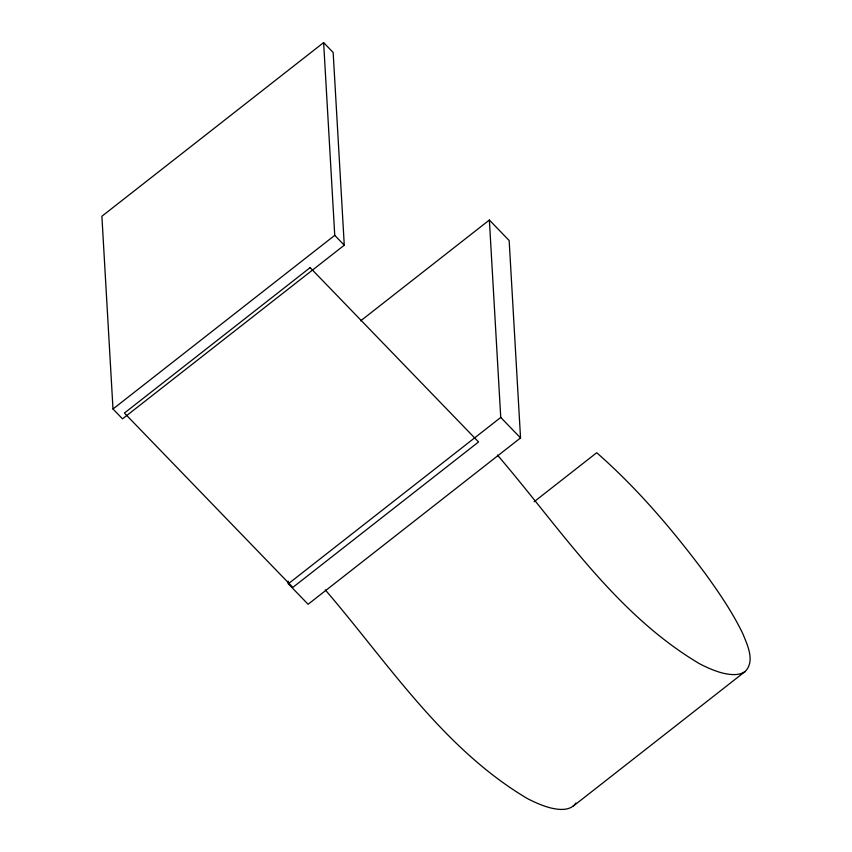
<?xml version="1.0" encoding="UTF-8"?>
<svg xmlns="http://www.w3.org/2000/svg" width="852" height="852" viewBox="0 0 852 852"><rect width="100%" height="100%" fill="white"/><g stroke="black" fill="none" stroke-linecap="round" stroke-linejoin="round"><path stroke-width="1.28" d="M325.283 589.893C388.033 662.962 442.752 748.344 527.25 798.473A255.387 68.703 51.9 0 0 551.638 808.165C559.764 809.996 570.691 810.976 575.92 802.978M573.087 806.258L745.244 671.44C755.277 661.003 747.428 645.124 742.912 633.909C732.741 612.726 719.418 593.258 705.722 574.216C673.197 530.562 637.722 488.686 596.709 452.731L534.108 501.753M323.632 42.6L101.889 216.248L112.996 408.992L122.518 418.843L344.272 245.195L333.153 52.451L323.632 42.6L334.751 235.344L344.272 245.195M112.996 408.992L334.751 235.344M360.652 320.842L489.367 220.04L509.155 240.52L520.54 437.928L308.104 604.281L288.306 583.79L288.157 581.149M288.306 583.79L500.742 417.437L489.367 220.04M745.244 671.44C738.972 675.849 730.856 674.837 723.795 673.357A255.387 68.703 51.9 0 1 699.407 663.665C614.91 613.536 560.179 528.155 497.44 455.085M500.742 417.437L520.54 437.928M310.128 267.635L124.403 413.06L292.843 587.39L478.558 441.954L310.128 267.635"/></g></svg>
